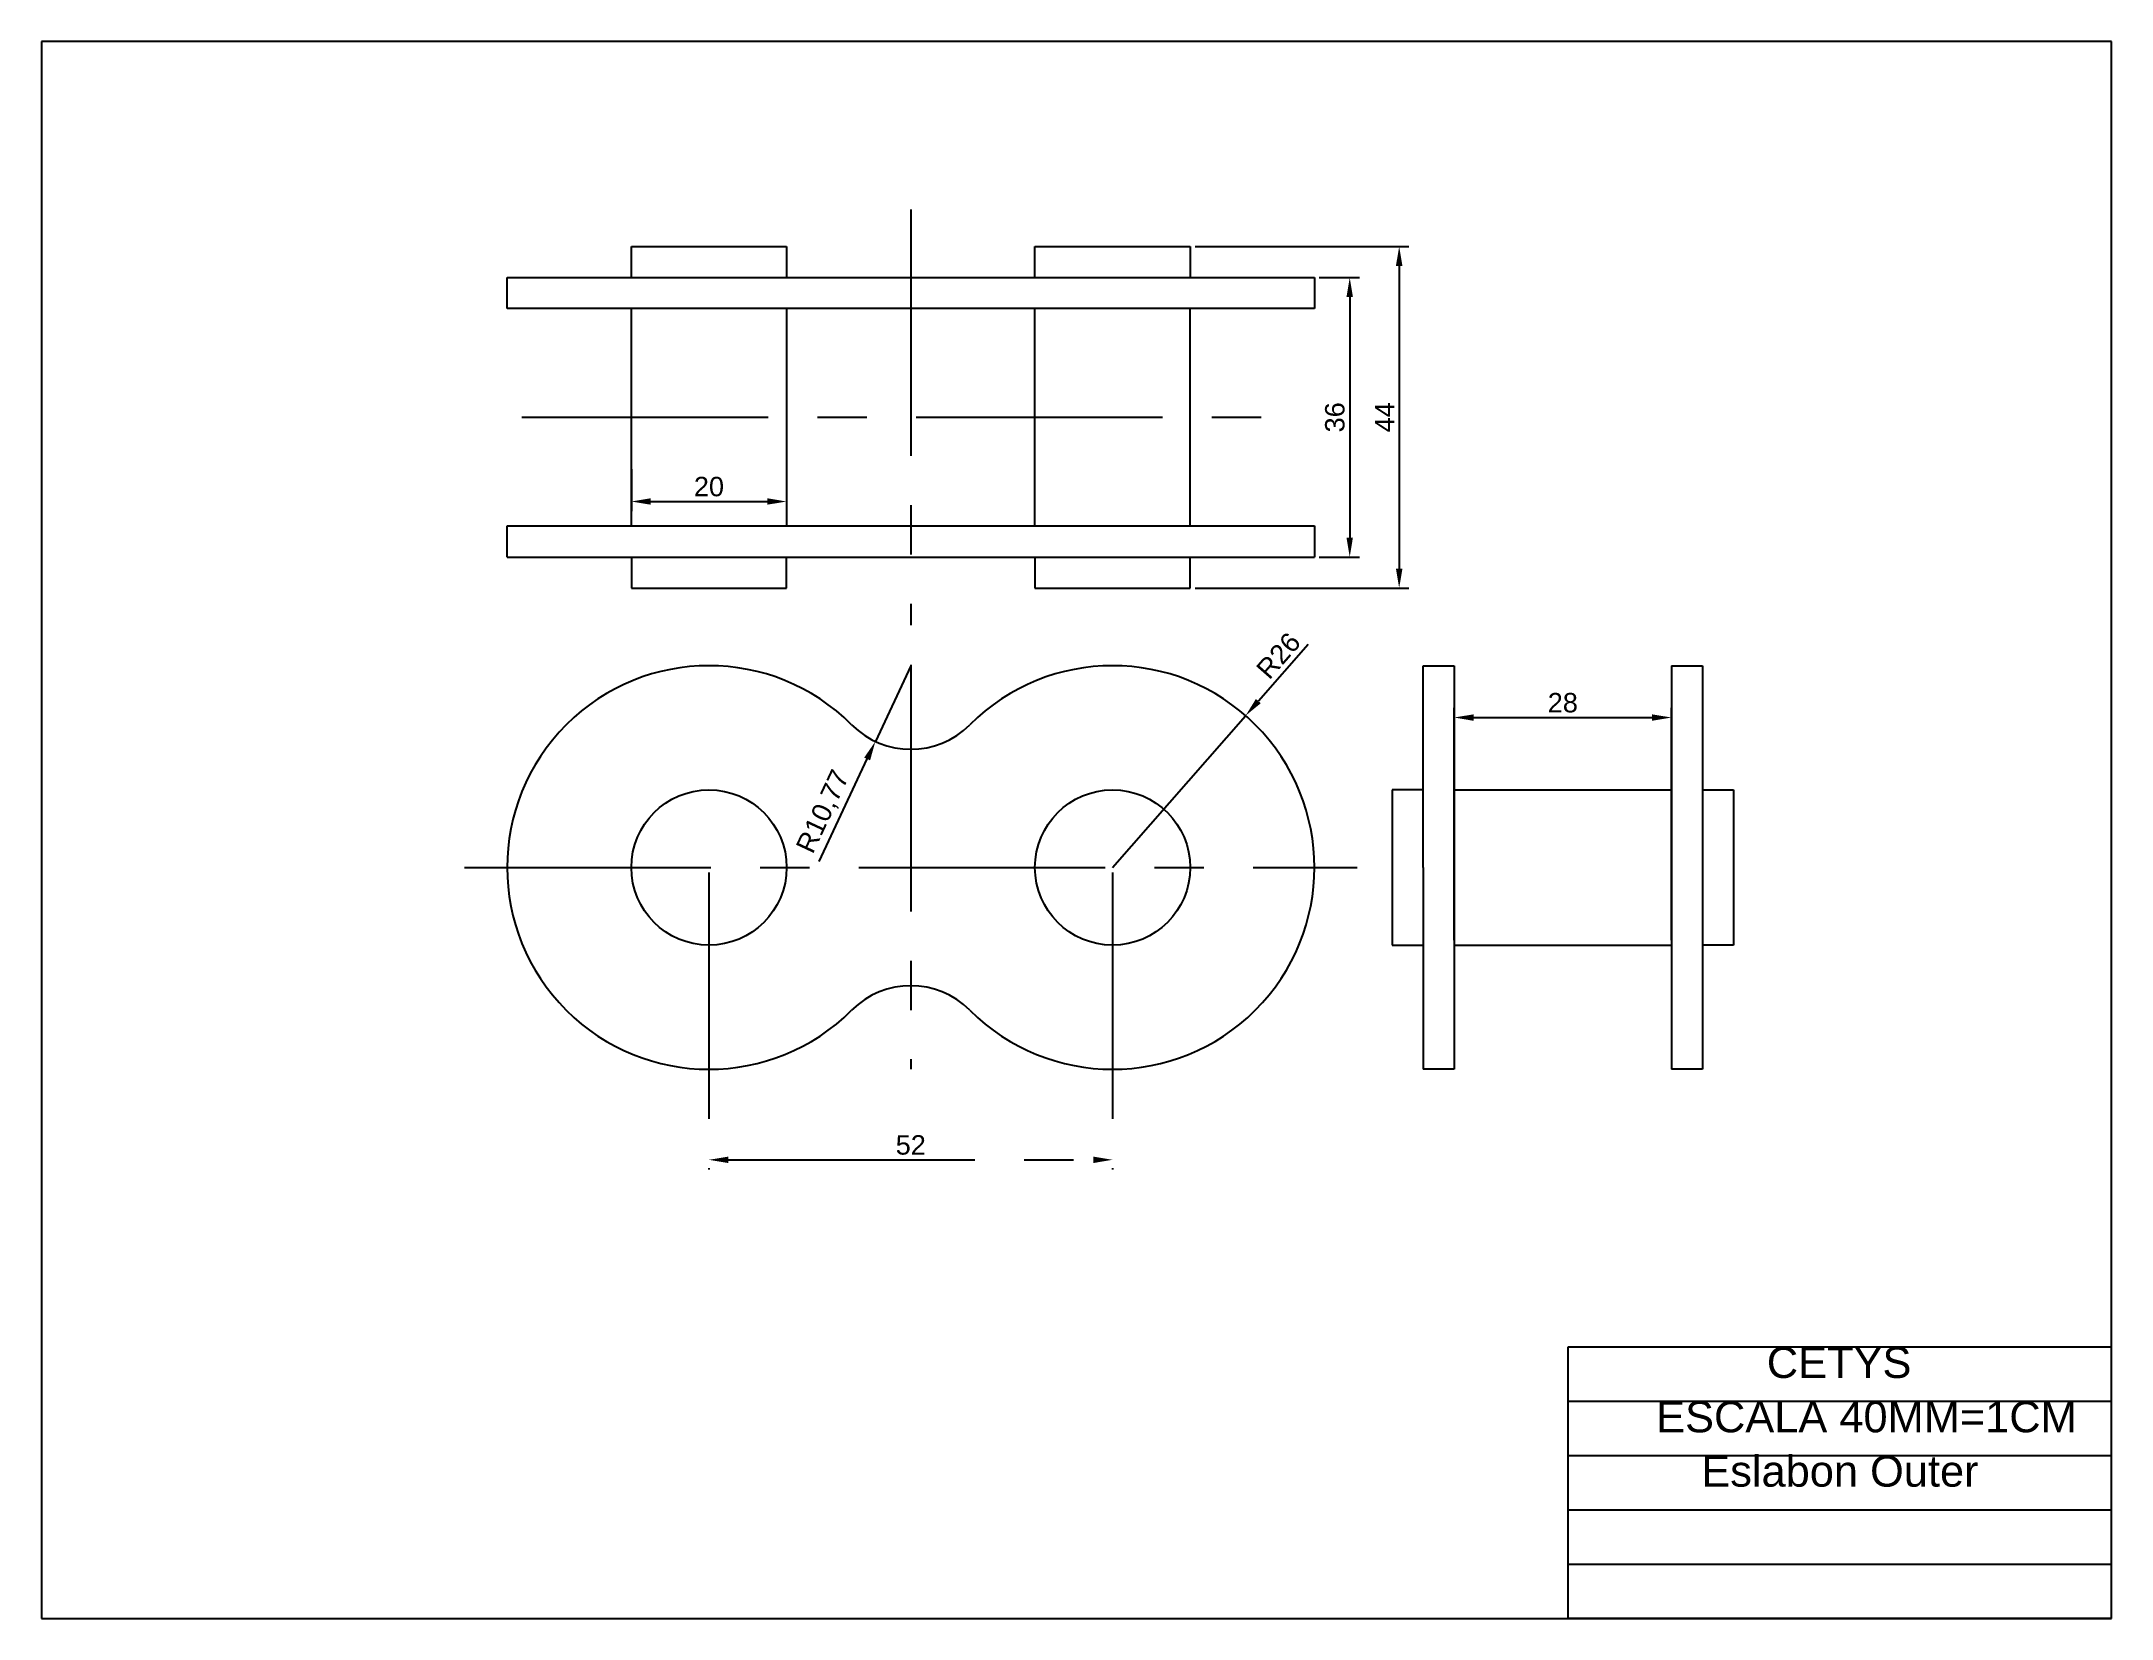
# Model space of a CAD drawing. Header units: millimetres. Extents: x 0 to 267, y 0 to 203.
import ezdxf

# ---------------------------------------------------------------- set-up
doc = ezdxf.new("R2010")
doc.units = ezdxf.units.MM
doc.linetypes.add('CENTER', pattern=[50.8, 31.75, -6.35, 6.35, -6.35])
doc.styles.get("Standard").update_dxf_attribs({"font": 'arial.ttf'})
doc.dimstyles.new('ISO-25', dxfattribs={"dimtxt": 2.5, "dimasz": 2.5, "dimexe": 1.25, "dimexo": 0.625, "dimtad": 1, "dimtxsty": 'Standard', "dimcen": 2.5, "dimadec": 0, "dimazin": 0, "dimtfac": 1, "dimtmove": 0, "dimatfit": 3, "dimfxl": 1, "dimarcsym": 0})

# ---------------------------------------------------------------- blocks, each defined once
blk = doc.blocks.new('*D4')
at = {"color": 0, "lineweight": -2, "transparency": 16777216}
for p, q in [((163.18, 125.52), (156.78, 118.21)), ((138, 96.77), (155.13, 116.33))]:
    blk.add_line(p, q, dxfattribs=at)
at = {"color": 0, "transparency": 16777216}
blk.add_solid([(156.46, 118.48), (157.09, 117.93), (155.13, 116.33)], dxfattribs=at)
at = {"layer": 'Defpoints', "color": 0, "transparency": 16777216}
for p in [(155.13, 116.33), (138, 96.77)]:
    blk.add_point(p, dxfattribs=at)
at = {"color": 0, "transparency": 16777216, "insert": (159.37, 124.06), "char_height": 2.5, "attachment_point": 5, "rotation": 48.7875}
blk.add_mtext('R26', dxfattribs=at)
blk = doc.blocks.new('*D10')
at = {"color": 0, "lineweight": -2, "transparency": 16777216}
for p, q in [((182, 87.39), (182, 117.34)), ((184.5, 116.09), (207.5, 116.09)), ((210, 87.39), (210, 117.34))]:
    blk.add_line(p, q, dxfattribs=at)
at = {"color": 0, "transparency": 16777216}
for points in [[(184.5, 116.5), (184.5, 115.67), (182, 116.09)], [(207.5, 116.5), (207.5, 115.67), (210, 116.09)]]:
    blk.add_solid(points, dxfattribs=at)
at = {"layer": 'Defpoints', "color": 0, "transparency": 16777216}
for p in [(210, 116.09), (182, 86.77), (210, 86.77)]:
    blk.add_point(p, dxfattribs=at)
at = {"color": 0, "transparency": 16777216, "insert": (196, 117.99), "char_height": 2.5, "attachment_point": 5}
blk.add_mtext('28', dxfattribs=at)
blk = doc.blocks.new('*D11')
at = {"color": 0, "lineweight": -2, "transparency": 16777216}
for p, q in [((148.62, 176.77), (176.17, 176.77)), ((174.92, 174.27), (174.92, 135.27)), ((148.62, 132.77), (176.17, 132.77))]:
    blk.add_line(p, q, dxfattribs=at)
at = {"color": 0, "transparency": 16777216}
for points in [[(174.5, 174.27), (175.34, 174.27), (174.92, 176.77)], [(174.5, 135.27), (175.34, 135.27), (174.92, 132.77)]]:
    blk.add_solid(points, dxfattribs=at)
at = {"layer": 'Defpoints', "color": 0, "transparency": 16777216}
for p in [(148, 176.77), (148, 132.77), (174.92, 132.77)]:
    blk.add_point(p, dxfattribs=at)
at = {"color": 0, "transparency": 16777216, "insert": (173.04, 154.77), "char_height": 2.5, "attachment_point": 5, "rotation": 90}
blk.add_mtext('44', dxfattribs=at)
blk = doc.blocks.new('*D12')
at = {"color": 0, "lineweight": -2, "transparency": 16777216}
for p, q in [((164.62, 172.77), (169.8, 172.77)), ((168.55, 170.27), (168.55, 139.27)), ((164.62, 136.77), (169.8, 136.77))]:
    blk.add_line(p, q, dxfattribs=at)
at = {"color": 0, "transparency": 16777216}
for points in [[(168.13, 170.27), (168.96, 170.27), (168.55, 172.77)], [(168.13, 139.27), (168.96, 139.27), (168.55, 136.77)]]:
    blk.add_solid(points, dxfattribs=at)
at = {"layer": 'Defpoints', "color": 0, "transparency": 16777216}
for p in [(164, 172.77), (164, 136.77), (168.55, 136.77)]:
    blk.add_point(p, dxfattribs=at)
at = {"color": 0, "transparency": 16777216, "insert": (166.64, 154.77), "char_height": 2.5, "attachment_point": 5, "rotation": 90}
blk.add_mtext('36', dxfattribs=at)
blk = doc.blocks.new('*D14')
at = {"color": 0, "lineweight": -2, "transparency": 16777216}
for p, q in [((76, 148.08), (76, 142.67)), ((96, 148.08), (96, 142.67)), ((78.5, 143.92), (93.5, 143.92))]:
    blk.add_line(p, q, dxfattribs=at)
at = {"color": 0, "transparency": 16777216}
for points in [[(78.5, 144.34), (78.5, 143.51), (76, 143.92)], [(93.5, 144.34), (93.5, 143.51), (96, 143.92)]]:
    blk.add_solid(points, dxfattribs=at)
at = {"layer": 'Defpoints', "color": 0, "transparency": 16777216}
for p in [(76, 148.7), (96, 148.7), (96, 143.92)]:
    blk.add_point(p, dxfattribs=at)
at = {"color": 0, "transparency": 16777216, "insert": (86, 145.83), "char_height": 2.5, "attachment_point": 5}
blk.add_mtext('20', dxfattribs=at)
blk = doc.blocks.new('*D15')
at = {"color": 0, "linetype": 'CENTER', "lineweight": -2, "transparency": 16777216}
for p, q in [((86, 96.14), (86, 57.86)), ((138, 96.14), (138, 57.86)), ((88.5, 59.11), (135.5, 59.11))]:
    blk.add_line(p, q, dxfattribs=at)
at = {"color": 0, "linetype": 'CENTER', "transparency": 16777216}
for points in [[(88.5, 59.52), (88.5, 58.69), (86, 59.11)], [(135.5, 59.52), (135.5, 58.69), (138, 59.11)]]:
    blk.add_solid(points, dxfattribs=at)
at = {"layer": 'Defpoints', "color": 0, "linetype": 'CENTER', "transparency": 16777216}
for p in [(86, 96.77), (138, 96.77), (138, 59.11)]:
    blk.add_point(p, dxfattribs=at)
at = {"color": 0, "linetype": 'CENTER', "transparency": 16777216, "insert": (112, 61.01), "char_height": 2.5, "attachment_point": 5}
blk.add_mtext('52', dxfattribs=at)
blk = doc.blocks.new('*D16')
at = {"color": 0, "linetype": 'CENTER', "lineweight": -2, "transparency": 16777216}
for p, q in [((112, 122.77), (107.44, 113.01)), ((100.2, 97.54), (106.38, 110.75))]:
    blk.add_line(p, q, dxfattribs=at)
at = {"color": 0, "linetype": 'CENTER', "transparency": 16777216}
blk.add_solid([(106, 110.93), (106.76, 110.57), (107.44, 113.01)], dxfattribs=at)
at = {"layer": 'Defpoints', "color": 0, "linetype": 'CENTER', "transparency": 16777216}
for p in [(112, 122.77), (107.44, 113.01)]:
    blk.add_point(p, dxfattribs=at)
at = {"color": 0, "linetype": 'CENTER', "transparency": 16777216, "insert": (100.83, 103.92), "char_height": 2.5, "attachment_point": 5, "rotation": 64.933}
blk.add_mtext('R10,77', dxfattribs=at)

msp = doc.modelspace()

# ---------------------------------------------------------------- linework, layer by layer
for p, q in [((266.7, 203.2), (0, 203.2)), ((0, 203.2), (0, 0)), ((266.7, 0), (266.7, 203.2)), ((76, 172.77), (76, 176.77)), ((76, 176.77), (96, 176.77)), ((96, 176.77), (96, 172.77)), ((128, 172.77), (128, 176.77)), ((128, 176.77), (148, 176.77)), ((148, 176.77), (148, 172.77)), ((60, 168.77), (60, 172.77)), ((60, 172.77), (164, 172.77)), ((164, 172.77), (164, 168.77)), ((164, 168.77), (60, 168.77)), ((76, 140.77), (76, 168.77)), ((96, 168.77), (96, 140.77)), ((128, 140.77), (128, 168.77)), ((148, 140.77), (148, 168.77)), ((60, 136.77), (60, 140.77)), ((60, 140.77), (164, 140.77)), ((164, 140.77), (164, 136.77)), ((60, 136.77), (164, 136.77)), ((76, 136.77), (76, 132.77)), ((96, 132.77), (96, 136.77)), ((128, 136.77), (128, 132.77)), ((148, 132.77), (148, 136.77)), ((76, 132.77), (96, 132.77)), ((128, 132.77), (148, 132.77)), ((178, 96.77), (178, 122.77)), ((178, 122.77), (182, 122.77)), ((182, 122.77), (182, 70.77)), ((210, 122.77), (210, 70.77)), ((210, 122.77), (214, 122.77)), ((214, 122.77), (214, 70.77)), ((182, 96.77), (182, 114.77)), ((182, 114.77), (182, 78.77)), ((178, 106.77), (174, 106.77)), ((174, 106.77), (174, 86.77)), ((182, 106.77), (210, 106.77)), ((214, 106.77), (218, 106.77)), ((218, 106.77), (218, 86.77)), ((112, 96.77), (112, 96.77)), ((178, 96.77), (178, 70.77)), ((174, 86.77), (178, 86.77)), ((182, 86.77), (210, 86.77)), ((218, 86.77), (214, 86.77)), ((182, 70.77), (178, 70.77)), ((214, 70.77), (210, 70.77)), ((196.7, 0), (196.7, 35)), ((196.7, 35), (266.7, 35)), ((196.7, 28), (266.7, 28)), ((196.7, 21), (266.7, 21)), ((196.7, 14), (266.7, 14)), ((196.7, 7), (266.7, 7)), ((0, 0), (266.7, 0)), ((266.7, 0), (196.7, 0)), ((266.7, 0), (196.7, 0))]:
    msp.add_line(p, q)
at = {"linetype": 'CENTER'}
for p, q in [((112, 181.545), (112, 127.994)), ((61.893, 154.77), (162.107, 154.77)), ((112, 122.859), (112, 70.77)), ((54.495, 96.77), (169.505, 96.77))]:
    msp.add_line(p, q, dxfattribs=at)
for centre in [(86, 96.77), (138, 96.77)]:
    msp.add_circle(centre, 10)
for centre, radius, start, end in [((86, 96.77), 26, 45, 315), ((138, 96.77), 26, 225, 135), ((112, 122.77), 10.77, 225, 315), ((112, 70.77), 10.77, 45, 135)]:
    msp.add_arc(centre, radius, start, end)

# ---------------------------------------------------------------- texts
at = {"char_height": 4, "attachment_point": 1}
for s, width, heights, insert in [('\\pxqc;CETYS', 21.50862, [0], (220.84, 35)), ('\\pxqc;ESCALA 40MM=1CM', 63.16842, [4.383], (203.532, 28)), ('\\pxqc;Eslabon Outer', 70, [0], (196.7, 21))]:
    msp.add_mtext_dynamic_manual_height_columns(s, width=width, gutter_width=12.5, heights=heights, dxfattribs=dict(at, insert=insert))

# ---------------------------------------------------------------- dimensions: what is measured, and where the dimension line sits
for p1, p2, distance, picture, middle in [((148, 176.77), (148, 132.77), 26.919, '*D11', (173.044, 154.77)), ((164, 172.77), (164, 136.77), 4.545, '*D12', (166.643, 154.77))]:
    dim = msp.add_aligned_dim(p1=p1, p2=p2, distance=distance, dimstyle='ISO-25')
    dim.commit()
    dim.dimension.update_dxf_attribs({"geometry": picture, "text_midpoint": middle})
dim = msp.add_linear_dim(base=(96, 143.924), p1=(76, 148.702), p2=(96, 148.702), dimstyle='ISO-25')
dim.commit()
dim.dimension.update_dxf_attribs({"geometry": '*D14', "text_midpoint": (86, 145.826)})
dim = msp.add_radius_dim(center=(138, 96.77), mpoint=(155.13, 116.329), dimstyle='ISO-25')
dim.commit()
dim.dimension.update_dxf_attribs({"geometry": '*D4', "text_midpoint": (159.373, 124.059)})
at = {"linetype": 'CENTER'}
dim = msp.add_radius_dim(center=(112, 122.77), mpoint=(107.437, 113.014), dimstyle='ISO-25', dxfattribs=at)
dim.commit()
dim.dimension.update_dxf_attribs({"geometry": '*D16', "text_midpoint": (100.833, 103.916)})
dim = msp.add_linear_dim(base=(210, 116.087), p1=(182, 86.77), p2=(210, 86.77), dimstyle='ISO-25')
dim.commit()
dim.dimension.update_dxf_attribs({"geometry": '*D10', "text_midpoint": (196, 116.087), "dimtype": 160})
dim = msp.add_linear_dim(base=(138, 59.107), p1=(86, 96.77), p2=(138, 96.77), dimstyle='ISO-25', dxfattribs=at)
dim.commit()
dim.dimension.update_dxf_attribs({"geometry": '*D15', "text_midpoint": (112, 61.008)})

doc.saveas('drawing.dxf')
